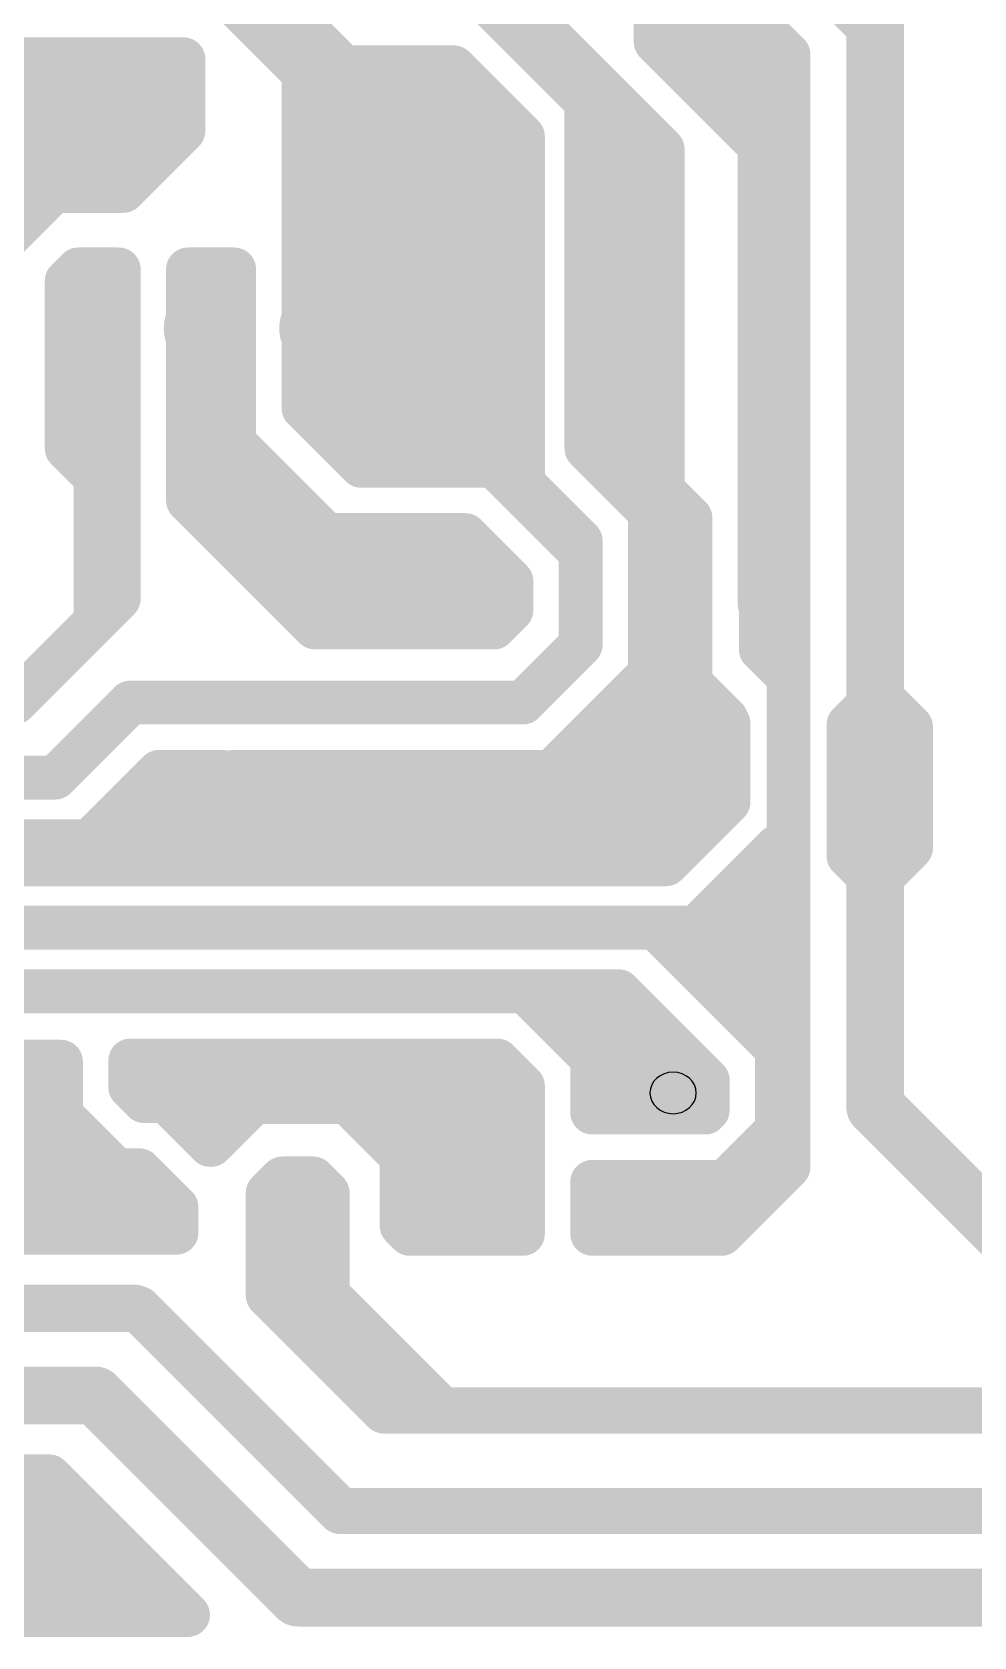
# Model space of a CAD drawing. Extents: x 13 to 23.9, y 0.2 to 11.6.
# Drawn here: x 16.795 to 17.61, y 7.566 to 8.956 of the extents above; entities that cross this region are included whole.
import ezdxf

# ---------------------------------------------------------------- set-up
doc = ezdxf.new("R2010")
doc.units = 0
doc.header["$MEASUREMENT"] = 0
doc.layers.add('BOTTOM', color=250, linetype='Continuous')
doc.layers.get('0').off()

# ---------------------------------------------------------------- blocks, each defined once
blk = doc.blocks.new('UNIT_DISC')
at = {"linetype": 'Continuous', "const_width": 0.5}
blk.add_lwpolyline([(0.25, 0, 1), (-0.25, 0, 1)], format="xyb", close=True, dxfattribs=at)
blk = doc.blocks.new('SHAPE_EL_780_780_0_0_0_0')
at = {"xscale": 0.078, "yscale": 0.078, "zscale": 0.078}
blk.add_blockref('UNIT_DISC', (0, 0), dxfattribs=at)
blk = doc.blocks.new('P_EX78Y78D16A')
at = {"layer": 'BOTTOM'}
blk.add_blockref('SHAPE_EL_780_780_0_0_0_0', (0, 0), dxfattribs=at)
blk = doc.blocks.new('D7')
for p in [(17.15, 7.937), (17.35, 7.937)]:
    blk.add_blockref('P_EX78Y78D16A', p)
blk = doc.blocks.new('Q13')
for p in [(16.95, 8.038), (16.875, 7.938), (17.025, 7.938)]:
    blk.add_blockref('P_EX78Y78D16A', p)
blk = doc.blocks.new('SHAPE_EL_800_720_0_0_0_0')
at = {"xscale": 0.08, "yscale": 0.072, "zscale": 0.072}
blk.add_blockref('UNIT_DISC', (0, 0), dxfattribs=at)
blk = doc.blocks.new('P_EX80Y72D16A')
at = {"layer": 'BOTTOM'}
blk.add_blockref('SHAPE_EL_800_720_0_0_0_0', (0, 0), dxfattribs=at)
blk = doc.blocks.new('D8')
for name, p in [('P_EX78Y78D16A', (17.15, 8.037)), ('P_EX80Y72D16A', (17.35, 8.037))]:
    blk.add_blockref(name, p)
blk = doc.blocks.new('Q14')
for p in [(16.848, 8.699), (16.948, 8.699), (17.048, 8.699)]:
    blk.add_blockref('P_EX78Y78D16A', p)
blk = doc.blocks.new('JP5')
for p in [(17.312, 8.825), (18.012, 8.825)]:
    blk.add_blockref('P_EX78Y78D16A', p)
blk = doc.blocks.new('SHAPE_OV_800_900_0_0_0_0')
at = {"linetype": 'Continuous', "const_width": 0.08}
blk.add_lwpolyline([(0, -0.005), (0, 0.005)], dxfattribs=at)
at = {"xscale": 0.08, "yscale": 0.08, "zscale": 0.08}
for p in [(0, 0.005), (0, -0.005)]:
    blk.add_blockref('UNIT_DISC', p, dxfattribs=at)
blk = doc.blocks.new('P_OX80Y90D16A')
at = {"layer": 'BOTTOM'}
blk.add_blockref('SHAPE_OV_800_900_0_0_0_0', (0, 0), dxfattribs=at)
blk = doc.blocks.new('C20')
for p in [(17.375, 8.312), (17.525, 8.312)]:
    blk.add_blockref('P_OX80Y90D16A', p)
blk = doc.blocks.new('R28')
for p in [(16.5, 8.9), (16.9, 8.9)]:
    blk.add_blockref('P_EX78Y78D16A', p)
blk = doc.blocks.new('R35')
for p in [(17.13, 8.465), (16.73, 8.464)]:
    blk.add_blockref('P_EX78Y78D16A', p)
blk = doc.blocks.new('R38')
for p in [(17.189, 8.865), (17.19, 8.465)]:
    blk.add_blockref('P_EX78Y78D16A', p)
blk = doc.blocks.new('JP6')
for p in [(17.375, 9.15), (17.375, 8.95)]:
    blk.add_blockref('P_EX78Y78D16A', p)
blk = doc.blocks.new('POLY_S10_L2_26389')
at = {"layer": 'BOTTOM'}
for points in [[(16.818, 8.02), (16.688, 7.918), (16.818, 8.074)], [(16.818, 8.074), (16.688, 7.918), (16.698, 8.07)], [(16.698, 8.07), (16.688, 7.918), (16.676, 8.046)], [(16.676, 8.046), (16.688, 7.918), (16.676, 8.002)], [(16.854, 7.976), (16.688, 7.918), (16.818, 8.02)], [(16.882, 7.968), (16.688, 7.918), (16.854, 7.976)], [(16.906, 7.93), (16.688, 7.918), (16.882, 7.968)], [(16.826, 7.918), (16.688, 7.918), (16.906, 7.93)]]:
    blk.add_solid(points, dxfattribs=at)
blk = doc.blocks.new('POLY_S4_L2_26390')
at = {"layer": 'BOTTOM'}
blk.add_solid([(16.984, 7.93), (16.984, 7.862), (17.08, 7.852), (17.014, 7.838)], dxfattribs=at)
blk = doc.blocks.new('POLY_S4_L2_26409')
at = {"layer": 'BOTTOM'}
blk.add_solid([(16.52, 7.585), (16.935, 7.58), (16.51, 7.71), (16.815, 7.705)], dxfattribs=at)
blk = doc.blocks.new('POLY_S4_L2_26391')
at = {"layer": 'BOTTOM'}
blk.add_solid([(17.186, 7.952), (17.184, 8.034), (17.144, 7.948), (17.136, 8.04)], dxfattribs=at)
blk = doc.blocks.new('POLY_S4_L2_26392')
at = {"layer": 'BOTTOM'}
blk.add_solid([(17.296, 7.916), (17.354, 7.918), (17.29, 7.952), (17.354, 7.946)], dxfattribs=at)
blk = doc.blocks.new('POLY_S4_L2_26372')
at = {"layer": 'BOTTOM'}
blk.add_solid([(16.812, 8.912), (16.787, 8.937), (16.725, 8.812), (16.725, 8.887)], dxfattribs=at)
blk = doc.blocks.new('POLY_S6_L2_26373')
at = {"layer": 'BOTTOM'}
for points in [[(16.827, 8.932), (16.788, 8.823), (16.766, 8.921)], [(16.864, 8.918), (16.788, 8.823), (16.827, 8.932)], [(16.873, 8.866), (16.788, 8.823), (16.864, 8.918)], [(16.864, 8.831), (16.788, 8.823), (16.873, 8.866)]]:
    blk.add_solid(points, dxfattribs=at)
blk = doc.blocks.new('POLY_S6_L2_26344')
at = {"layer": 'BOTTOM'}
for points in [[(17.365, 8.42), (17.365, 8.275), (17.265, 8.32)], [(16.91, 8.315), (17.365, 8.275), (16.83, 8.235)], [(17.265, 8.32), (17.365, 8.275), (16.91, 8.315)], [(17.295, 8.235), (16.83, 8.235), (17.365, 8.275)]]:
    blk.add_solid(points, dxfattribs=at)
blk = doc.blocks.new('POLY_S7_L2_26345')
at = {"layer": 'BOTTOM'}
for points in [[(17.16, 8.93), (17.22, 8.565), (17.025, 8.93)], [(17.03, 8.635), (17.025, 8.93), (17.075, 8.58)], [(17.075, 8.58), (17.025, 8.93), (17.19, 8.58)], [(17.19, 8.58), (17.025, 8.93), (17.22, 8.565)], [(17.22, 8.86), (17.22, 8.565), (17.16, 8.93)]]:
    blk.add_solid(points, dxfattribs=at)

msp = doc.modelspace()

# ---------------------------------------------------------------- linework, layer by layer
at = {"layer": 'BOTTOM', "linetype": 'Continuous'}
for points, const_width in [([(17.437, 9.05), (17.525, 8.962)], 0.05), ([(16.94, 9.05), (17.07, 8.92)], 0.038), ([(16.935, 9.015), (17.03, 8.92)], 0.038), ([(17.175, 9.02), (17.341, 8.854)], 0.038), ([(17.175, 8.995), (17.28, 8.89)], 0.038), ([(17.2, 8.985), (17.275, 8.91)], 0.038), ([(17.335, 8.947), (17.335, 8.988)], 0.038), ([(17.399, 8.987), (17.45, 8.936)], 0.038), ([(17.215, 8.98), (17.31, 8.885)], 0.038), ([(17.389, 8.976), (17.435, 8.93)], 0.038), ([(17.525, 8.025), (17.525, 8.962)], 0.05), ([(17.335, 8.947), (17.425, 8.857)], 0.038), ([(17.375, 8.95), (17.425, 8.9)], 0.05), ([(17.375, 8.95), (17.437, 8.888)], 0.05), ([(16.776, 8.932), (16.926, 8.932)], 0.038), ([(16.926, 8.87), (16.926, 8.932)], 0.038), ([(17.435, 8.898), (17.435, 8.93)], 0.038), ([(17.45, 8.917), (17.45, 8.936)], 0.038), ([(17.45, 8.332), (17.45, 8.934)], 0.038), ([(17.03, 8.72), (17.03, 8.92)], 0.038), ([(17.045, 8.925), (17.16, 8.925)], 0.038), ([(17.16, 8.925), (17.22, 8.865)], 0.038), ([(16.87, 8.908), (16.91, 8.908)], 0.038), ([(17.275, 8.595), (17.275, 8.91)], 0.038), ([(16.75, 8.813), (16.837, 8.9)], 0.038), ([(16.756, 8.862), (16.784, 8.89)], 0.038), ([(16.75, 8.813), (16.837, 8.9)], 0.02), ([(16.837, 8.9), (16.862, 8.9)], 0.038), ([(17.28, 8.835), (17.28, 8.89)], 0.038), ([(17.437, 8.425), (17.437, 8.888)], 0.05), ([(16.816, 8.878), (16.888, 8.878)], 0.038), ([(16.858, 8.838), (16.896, 8.876)], 0.038), ([(16.888, 8.878), (16.896, 8.886)], 0.038), ([(16.896, 8.876), (16.896, 8.886)], 0.038), ([(17.31, 8.59), (17.31, 8.885)], 0.038), ([(16.874, 8.818), (16.926, 8.87)], 0.038), ([(16.874, 8.818), (16.926, 8.87)], 0.038), ([(17.22, 8.565), (17.22, 8.865)], 0.038), ([(16.756, 8.788), (16.824, 8.856)], 0.038), ([(17.03, 8.675), (17.03, 8.855)], 0.038), ([(17.16, 8.8), (17.21, 8.85)], 0.038), ([(17.341, 8.541), (17.341, 8.854)], 0.038), ([(17.425, 8.535), (17.425, 8.857)], 0.038), ([(17.03, 8.72), (17.03, 8.831)], 0.038), ([(17.16, 8.625), (17.16, 8.825)], 0.038), ([(16.756, 8.76), (16.814, 8.818)], 0.038), ([(16.814, 8.818), (16.874, 8.818)], 0.038), ([(16.828, 8.818), (16.874, 8.818)], 0.038), ([(17.026, 8.764), (17.061, 8.799)], 0.03), ([(17.068, 8.787), (17.082, 8.801)], 0.038), ([(17.16, 8.67), (17.16, 8.8)], 0.038), ([(17.053, 8.779), (17.055, 8.779)], 0.038), ([(17.055, 8.658), (17.055, 8.779)], 0.038), ([(17.068, 8.72), (17.068, 8.787)], 0.038), ([(17.22, 8.565), (17.22, 8.765)], 0.038), ([(16.825, 8.74), (16.835, 8.75)], 0.038), ([(16.835, 8.75), (16.87, 8.75)], 0.038), ([(16.87, 8.465), (16.87, 8.75)], 0.038), ([(16.93, 8.75), (16.97, 8.75)], 0.038), ([(16.93, 8.68), (16.93, 8.75)], 0.038), ([(16.97, 8.68), (16.97, 8.75)], 0.038), ([(16.825, 8.595), (16.825, 8.74)], 0.038), ([(16.845, 8.6), (16.845, 8.74)], 0.038), ([(16.95, 8.625), (16.95, 8.73)], 0.038), ([(16.97, 8.545), (16.97, 8.715)], 0.038), ([(17.03, 8.63), (17.03, 8.72)], 0.038), ([(16.85, 8.445), (16.85, 8.7)], 0.038), ([(16.93, 8.625), (16.93, 8.705)], 0.038), ([(16.945, 8.55), (16.945, 8.7)], 0.038), ([(16.93, 8.55), (16.93, 8.685)], 0.038), ([(17.03, 8.675), (17.105, 8.6)], 0.038), ([(17.03, 8.655), (17.13, 8.655)], 0.038), ([(17.13, 8.655), (17.27, 8.515)], 0.038), ([(16.93, 8.625), (16.945, 8.61)], 0.038), ([(16.945, 8.61), (16.965, 8.63)], 0.038), ([(17.03, 8.63), (17.08, 8.58)], 0.038), ([(17.16, 8.625), (17.27, 8.515)], 0.038), ([(16.965, 8.605), (17.045, 8.525)], 0.038), ([(17.105, 8.6), (17.185, 8.6)], 0.038), ([(17.185, 8.6), (17.27, 8.515)], 0.038), ([(16.825, 8.595), (16.85, 8.57)], 0.038), ([(17.275, 8.595), (17.33, 8.54)], 0.038), ([(17.31, 8.59), (17.365, 8.535)], 0.038), ([(16.85, 8.54), (16.85, 8.57)], 0.038), ([(17.08, 8.58), (17.195, 8.58)], 0.038), ([(17.195, 8.58), (17.27, 8.505)], 0.038), ([(16.975, 8.56), (17.045, 8.49)], 0.038), ([(17.425, 8.46), (17.425, 8.56)], 0.038), ([(16.93, 8.55), (17.04, 8.44)], 0.038), ([(16.945, 8.55), (17.03, 8.465)], 0.038), ([(16.945, 8.55), (16.995, 8.5)], 0.038), ([(16.945, 8.55), (17.055, 8.44)], 0.038), ([(16.97, 8.545), (17.03, 8.485)], 0.038), ([(17.33, 8.38), (17.33, 8.54)], 0.038), ([(17.365, 8.39), (17.365, 8.535)], 0.038), ([(17.426, 8.421), (17.426, 8.534)], 0.038), ([(17.445, 8.48), (17.445, 8.535)], 0.038), ([(17.045, 8.52), (17.045, 8.525)], 0.038), ([(17.045, 8.52), (17.17, 8.52)], 0.038), ([(17.17, 8.52), (17.205, 8.485)], 0.038), ([(17.27, 8.425), (17.27, 8.515)], 0.038), ([(16.995, 8.5), (17.19, 8.5)], 0.038), ([(17.03, 8.5), (17.03, 8.505)], 0.038), ([(17.03, 8.5), (17.095, 8.5)], 0.038), ([(17.19, 8.5), (17.21, 8.48)], 0.038), ([(17.045, 8.49), (17.09, 8.49)], 0.038), ([(17.205, 8.475), (17.205, 8.485)], 0.038), ([(17.055, 8.475), (17.19, 8.475)], 0.038), ([(17.21, 8.455), (17.21, 8.48)], 0.038), ([(16.78, 8.375), (16.87, 8.465)], 0.038), ([(17.03, 8.465), (17.19, 8.465)], 0.038), ([(17.34, 8.41), (17.34, 8.465)], 0.038), ([(16.78, 8.375), (16.85, 8.445)], 0.038), ([(17.195, 8.44), (17.21, 8.455)], 0.038), ([(17.525, 8.025), (17.525, 8.45)], 0.04), ([(17.525, 8.25), (17.525, 8.45)], 0.04), ([(17.04, 8.44), (17.15, 8.44)], 0.038), ([(17.055, 8.44), (17.165, 8.44)], 0.038), ([(17.12, 8.44), (17.195, 8.44)], 0.038), ([(17.22, 8.375), (17.27, 8.425)], 0.038), ([(17.426, 8.421), (17.446, 8.401)], 0.038), ([(17.215, 8.285), (17.34, 8.41)], 0.038), ([(17.365, 8.28), (17.365, 8.415)], 0.038), ([(17.361, 8.396), (17.396, 8.361)], 0.038), ([(16.62, 8.375), (16.78, 8.375)], 0.038), ([(16.665, 8.375), (16.78, 8.375)], 0.038), ([(16.815, 8.31), (16.88, 8.375)], 0.038), ([(16.88, 8.375), (17.22, 8.375)], 0.038), ([(17.265, 8.315), (17.33, 8.38)], 0.038), ([(17.502, 8.356), (17.528, 8.382)], 0.038), ([(17.527, 8.383), (17.556, 8.354)], 0.038), ([(17.396, 8.317), (17.396, 8.361)], 0.038), ([(17.398, 8.289), (17.398, 8.357)], 0.038), ([(17.502, 8.274), (17.502, 8.356)], 0.038), ([(17.556, 8.319), (17.556, 8.354)], 0.038), ([(17.556, 8.249), (17.556, 8.353)], 0.038), ([(17.45, 7.973), (17.45, 8.337)], 0.038), ([(17.45, 8.25), (17.45, 8.319)], 0.038), ([(16.59, 8.31), (16.815, 8.31)], 0.038), ([(16.845, 8.255), (16.905, 8.315)], 0.038), ([(16.905, 8.315), (16.96, 8.315)], 0.038), ([(16.97, 8.315), (17.265, 8.315)], 0.038), ([(17.502, 8.242), (17.502, 8.315)], 0.038), ([(17.32, 8.235), (17.365, 8.28)], 0.038), ([(17.344, 8.235), (17.398, 8.289)], 0.038), ([(17.525, 8.024), (17.525, 8.287)], 0.04), ([(16.615, 8.255), (16.845, 8.255)], 0.038), ([(17.37, 8.18), (17.44, 8.25)], 0.038), ([(17.38, 8.18), (17.45, 8.25)], 0.038), ([(17.526, 8.219), (17.556, 8.249)], 0.038), ([(16.705, 8.235), (17.32, 8.235)], 0.038), ([(17.28, 8.235), (17.344, 8.235)], 0.038), ([(17.502, 8.242), (17.528, 8.216)], 0.038), ([(17.405, 8.19), (17.42, 8.205)], 0.038), ([(17.42, 8.16), (17.42, 8.205)], 0.038), ([(16.58, 8.18), (17.075, 8.18)], 0.038), ([(17.075, 8.18), (17.365, 8.18)], 0.038), ([(17.312, 8.18), (17.38, 8.18)], 0.038), ([(17.33, 8.18), (17.37, 8.18)], 0.038), ([(17.335, 8.18), (17.44, 8.075)], 0.038), ([(17.335, 8.18), (17.365, 8.18)], 0.038), ([(17.365, 8.18), (17.435, 8.11)], 0.038), ([(17.405, 8.16), (17.405, 8.19)], 0.038), ([(17.405, 8.16), (17.435, 8.13)], 0.038), ([(16.682, 8.125), (17.303, 8.125)], 0.038), ([(17.112, 8.125), (17.262, 8.125)], 0.038), ([(17.262, 8.125), (17.35, 8.037)], 0.038), ([(17.303, 8.125), (17.38, 8.048)], 0.038), ([(17.435, 8.11), (17.435, 8.13)], 0.038), ([(17.224, 8.123), (17.28, 8.067)], 0.038), ([(17.44, 8.005), (17.44, 8.075)], 0.038), ([(16.702, 8.064), (16.82, 8.064)], 0.038), ([(16.82, 8.018), (16.82, 8.064)], 0.038), ([(16.88, 8.042), (16.88, 8.065)], 0.038), ([(16.88, 8.065), (17.18, 8.065)], 0.038), ([(17.149, 8.065), (17.198, 8.065)], 0.038), ([(17.198, 8.065), (17.22, 8.043)], 0.038), ([(17.28, 8.02), (17.28, 8.067)], 0.038), ([(17.295, 8.057), (17.311, 8.041)], 0.038), ([(16.88, 8.042), (16.892, 8.03)], 0.038), ([(16.9, 8.05), (16.925, 8.05)], 0.038), ([(16.925, 8.05), (16.95, 8.025)], 0.038), ([(17.22, 7.915), (17.22, 8.043)], 0.038), ([(17.311, 8.041), (17.318, 8.041)], 0.038), ([(17.38, 8.022), (17.38, 8.048)], 0.038), ([(16.892, 8.03), (16.911, 8.03)], 0.038), ([(16.911, 8.03), (16.949, 7.992)], 0.038), ([(16.95, 8.037), (17.15, 8.037)], 0.038), ([(16.95, 7.992), (16.987, 8.029)], 0.038), ([(16.987, 8.029), (17.068, 8.029)], 0.038), ([(17.068, 8.029), (17.115, 7.982)], 0.038), ([(17.15, 7.937), (17.15, 8.037)], 0.038), ([(17.183, 8.038), (17.183, 8.039)], 0.038), ([(17.183, 8.038), (17.188, 8.033)], 0.038), ([(17.188, 7.934), (17.188, 8.033)], 0.038), ([(17.525, 8.025), (17.7, 7.85)], 0.05), ([(16.82, 8.018), (16.868, 7.97)], 0.038), ([(17.106, 8.026), (17.137, 7.995)], 0.038), ([(17.106, 8.016), (17.106, 8.026)], 0.038), ([(17.106, 8.016), (17.188, 7.934)], 0.038), ([(17.28, 8.02), (17.378, 8.02)], 0.038), ([(17.378, 8.02), (17.38, 8.022)], 0.038), ([(17.525, 8.025), (17.7, 7.85)], 0.04), ([(17.39, 7.955), (17.44, 8.005)], 0.038), ([(17.45, 7.973), (17.45, 8.003)], 0.038), ([(16.949, 7.992), (16.95, 7.992)], 0.038), ([(17.137, 7.984), (17.137, 7.995)], 0.038), ([(17.115, 7.922), (17.115, 7.982)], 0.038), ([(17.392, 7.915), (17.45, 7.973)], 0.038), ([(16.868, 7.97), (16.888, 7.97)], 0.038), ([(16.888, 7.97), (16.92, 7.938)], 0.038), ([(17, 7.95), (17.012, 7.962)], 0.04), ([(17.012, 7.962), (17.037, 7.962)], 0.04), ([(17.037, 7.962), (17.038, 7.962)], 0.04), ([(17.038, 7.962), (17.05, 7.95)], 0.04), ([(17.28, 7.96), (17.4, 7.96)], 0.038), ([(17.28, 7.96), (17.296, 7.96)], 0.038), ([(17.28, 7.916), (17.28, 7.96)], 0.038), ([(17.28, 7.915), (17.28, 7.96)], 0.038), ([(17.28, 7.96), (17.405, 7.96)], 0.038), ([(17.315, 7.96), (17.425, 7.96)], 0.038), ([(17.385, 7.915), (17.44, 7.97)], 0.038), ([(17, 7.862), (17, 7.95)], 0.04), ([(17.05, 7.862), (17.05, 7.95)], 0.04), ([(17.34, 7.955), (17.39, 7.955)], 0.038), ([(16.92, 7.916), (16.92, 7.938)], 0.038), ([(17.025, 7.9), (17.025, 7.937)], 0.038), ([(17.35, 7.937), (17.4, 7.937)], 0.038), ([(17.362, 7.937), (17.4, 7.937)], 0.038), ([(16.68, 7.916), (16.92, 7.916)], 0.038), ([(16.75, 7.937), (16.875, 7.937)], 0.02), ([(17.025, 7.862), (17.025, 7.925)], 0.04), ([(17.115, 7.922), (17.122, 7.915)], 0.038), ([(17.122, 7.915), (17.22, 7.915)], 0.038), ([(17.28, 7.915), (17.385, 7.915)], 0.038), ([(17.335, 7.915), (17.39, 7.915)], 0.038), ([(17.369, 7.915), (17.392, 7.915)], 0.038), ([(17, 7.862), (17.1, 7.762)], 0.04), ([(17.025, 7.862), (17.05, 7.837)], 0.04), ([(17.05, 7.862), (17.15, 7.762)], 0.04), ([(15.771, 7.851), (16.884, 7.851)], 0.04), ([(16.512, 7.85), (16.887, 7.85)], 0.04), ([(16.887, 7.85), (16.9, 7.837)], 0.04), ([(16.9, 7.837), (17.062, 7.675)], 0.04), ([(17.05, 7.837), (17.125, 7.762)], 0.04), ([(16.2, 7.775), (16.85, 7.775)], 0.05), ([(16.85, 7.775), (16.875, 7.75)], 0.05), ([(16.85, 7.775), (17.025, 7.6)], 0.05), ([(16.862, 7.762), (17.024, 7.6)], 0.04), ([(17.1, 7.762), (17.187, 7.762)], 0.04), ([(17.125, 7.762), (17.15, 7.762)], 0.04), ([(17.175, 7.762), (17.925, 7.762)], 0.04), ([(16.515, 7.705), (16.81, 7.705)], 0.038), ([(16.81, 7.705), (16.93, 7.585)], 0.038), ([(17.062, 7.675), (17.137, 7.675)], 0.04), ([(17.125, 7.675), (17.862, 7.675)], 0.04), ([(17.025, 7.6), (17.212, 7.6)], 0.05), ([(17.024, 7.6), (17.062, 7.6)], 0.04), ([(17.025, 7.6), (17.075, 7.6)], 0.04), ([(17.062, 7.6), (17.775, 7.6)], 0.04), ([(17.162, 7.6), (17.999, 7.6)], 0.05), ([(14.155, 7.585), (16.93, 7.585)], 0.038)]:
    msp.add_lwpolyline(points, dxfattribs=dict(at, const_width=const_width))

# ---------------------------------------------------------------- block references
for name in ['JP6', 'R28', 'POLY_S4_L2_26372', 'POLY_S6_L2_26373', 'POLY_S7_L2_26345', 'R38', 'JP5', 'Q14', 'R35', 'POLY_S6_L2_26344', 'C20', 'POLY_S10_L2_26389', 'Q13', 'D8', 'POLY_S4_L2_26391', 'D7', 'POLY_S4_L2_26392', 'POLY_S4_L2_26390', 'POLY_S4_L2_26409']:
    msp.add_blockref(name, (0, 0))
at = {"layer": 'BOTTOM'}
for p, xscale, yscale, zscale in [((17.525, 8.962), 0.05, 0.05, 0.05), ((17.525, 8.962), 0.05, 0.05, 0.05), ((17.335, 8.947), 0.038, 0.038, 0.038), ((17.335, 8.947), 0.038, 0.038, 0.038), ((17.375, 8.95), 0.05, 0.05, 0.05), ((17.375, 8.95), 0.05, 0.05, 0.05), ((16.926, 8.932), 0.038, 0.038, 0.038), ((16.926, 8.932), 0.038, 0.038, 0.038), ((17.435, 8.93), 0.038, 0.038, 0.038), ((17.435, 8.93), 0.038, 0.038, 0.038), ((17.45, 8.936), 0.038, 0.038, 0.038), ((17.45, 8.936), 0.038, 0.038, 0.038), ((17.45, 8.934), 0.038, 0.038, 0.038), ((17.03, 8.92), 0.038, 0.038, 0.038), ((17.03, 8.92), 0.038, 0.038, 0.038), ((17.045, 8.925), 0.038, 0.038, 0.038), ((17.07, 8.92), 0.038, 0.038, 0.038), ((17.16, 8.925), 0.038, 0.038, 0.038), ((17.16, 8.925), 0.038, 0.038, 0.038), ((17.45, 8.917), 0.038, 0.038, 0.038), ((16.87, 8.908), 0.038, 0.038, 0.038), ((16.91, 8.908), 0.038, 0.038, 0.038), ((17.275, 8.91), 0.038, 0.038, 0.038), ((17.275, 8.91), 0.038, 0.038, 0.038), ((17.425, 8.9), 0.05, 0.05, 0.05), ((16.784, 8.89), 0.038, 0.038, 0.038), ((16.837, 8.9), 0.038, 0.038, 0.038), ((16.837, 8.9), 0.038, 0.038, 0.038), ((16.837, 8.9), 0.02, 0.02, 0.02), ((16.862, 8.9), 0.038, 0.038, 0.038), ((17.28, 8.89), 0.038, 0.038, 0.038), ((17.28, 8.89), 0.038, 0.038, 0.038), ((17.437, 8.888), 0.05, 0.05, 0.05), ((17.437, 8.888), 0.05, 0.05, 0.05), ((17.435, 8.898), 0.038, 0.038, 0.038), ((16.816, 8.878), 0.038, 0.038, 0.038), ((16.888, 8.878), 0.038, 0.038, 0.038), ((16.888, 8.878), 0.038, 0.038, 0.038), ((16.896, 8.886), 0.038, 0.038, 0.038), ((16.896, 8.886), 0.038, 0.038, 0.038), ((16.896, 8.876), 0.038, 0.038, 0.038), ((16.896, 8.876), 0.038, 0.038, 0.038), ((17.31, 8.885), 0.038, 0.038, 0.038), ((17.31, 8.885), 0.038, 0.038, 0.038), ((16.926, 8.87), 0.038, 0.038, 0.038), ((16.926, 8.87), 0.038, 0.038, 0.038), ((16.926, 8.87), 0.038, 0.038, 0.038), ((17.22, 8.865), 0.038, 0.038, 0.038), ((17.22, 8.865), 0.038, 0.038, 0.038), ((16.824, 8.856), 0.038, 0.038, 0.038), ((17.03, 8.855), 0.038, 0.038, 0.038), ((17.21, 8.85), 0.038, 0.038, 0.038), ((17.341, 8.854), 0.038, 0.038, 0.038), ((17.341, 8.854), 0.038, 0.038, 0.038), ((17.425, 8.857), 0.038, 0.038, 0.038), ((17.425, 8.857), 0.038, 0.038, 0.038), ((16.858, 8.838), 0.038, 0.038, 0.038), ((17.28, 8.835), 0.038, 0.038, 0.038), ((17.03, 8.831), 0.038, 0.038, 0.038), ((17.16, 8.825), 0.038, 0.038, 0.038), ((16.814, 8.818), 0.038, 0.038, 0.038), ((16.814, 8.818), 0.038, 0.038, 0.038), ((16.828, 8.818), 0.038, 0.038, 0.038), ((16.874, 8.818), 0.038, 0.038, 0.038), ((16.874, 8.818), 0.038, 0.038, 0.038), ((16.874, 8.818), 0.038, 0.038, 0.038), ((16.874, 8.818), 0.038, 0.038, 0.038), ((17.061, 8.799), 0.03, 0.03, 0.03), ((17.082, 8.801), 0.038, 0.038, 0.038), ((17.16, 8.8), 0.038, 0.038, 0.038), ((17.16, 8.8), 0.038, 0.038, 0.038), ((17.053, 8.779), 0.038, 0.038, 0.038), ((17.055, 8.779), 0.038, 0.038, 0.038), ((17.055, 8.779), 0.038, 0.038, 0.038), ((17.068, 8.787), 0.038, 0.038, 0.038), ((17.068, 8.787), 0.038, 0.038, 0.038), ((17.22, 8.765), 0.038, 0.038, 0.038), ((16.835, 8.75), 0.038, 0.038, 0.038), ((16.835, 8.75), 0.038, 0.038, 0.038), ((16.87, 8.75), 0.038, 0.038, 0.038), ((16.87, 8.75), 0.038, 0.038, 0.038), ((16.93, 8.75), 0.038, 0.038, 0.038), ((16.93, 8.75), 0.038, 0.038, 0.038), ((16.97, 8.75), 0.038, 0.038, 0.038), ((16.97, 8.75), 0.038, 0.038, 0.038), ((17.026, 8.764), 0.03, 0.03, 0.03), ((16.825, 8.74), 0.038, 0.038, 0.038), ((16.825, 8.74), 0.038, 0.038, 0.038), ((16.845, 8.74), 0.038, 0.038, 0.038), ((16.95, 8.73), 0.038, 0.038, 0.038), ((16.97, 8.715), 0.038, 0.038, 0.038), ((17.03, 8.72), 0.038, 0.038, 0.038), ((17.03, 8.72), 0.038, 0.038, 0.038), ((17.03, 8.72), 0.038, 0.038, 0.038), ((17.068, 8.72), 0.038, 0.038, 0.038), ((16.85, 8.7), 0.038, 0.038, 0.038), ((16.93, 8.705), 0.038, 0.038, 0.038), ((16.945, 8.7), 0.038, 0.038, 0.038), ((16.93, 8.685), 0.038, 0.038, 0.038), ((16.93, 8.68), 0.038, 0.038, 0.038), ((16.97, 8.68), 0.038, 0.038, 0.038), ((17.03, 8.675), 0.038, 0.038, 0.038), ((17.03, 8.675), 0.038, 0.038, 0.038), ((17.16, 8.67), 0.038, 0.038, 0.038), ((17.03, 8.655), 0.038, 0.038, 0.038), ((17.055, 8.658), 0.038, 0.038, 0.038), ((17.13, 8.655), 0.038, 0.038, 0.038), ((17.13, 8.655), 0.038, 0.038, 0.038), ((16.93, 8.625), 0.038, 0.038, 0.038), ((16.93, 8.625), 0.038, 0.038, 0.038), ((16.95, 8.625), 0.038, 0.038, 0.038), ((16.965, 8.63), 0.038, 0.038, 0.038), ((17.03, 8.63), 0.038, 0.038, 0.038), ((17.03, 8.63), 0.038, 0.038, 0.038), ((17.16, 8.625), 0.038, 0.038, 0.038), ((17.16, 8.625), 0.038, 0.038, 0.038), ((16.945, 8.61), 0.038, 0.038, 0.038), ((16.945, 8.61), 0.038, 0.038, 0.038), ((16.845, 8.6), 0.038, 0.038, 0.038), ((16.965, 8.605), 0.038, 0.038, 0.038), ((17.105, 8.6), 0.038, 0.038, 0.038), ((17.105, 8.6), 0.038, 0.038, 0.038), ((17.185, 8.6), 0.038, 0.038, 0.038), ((17.185, 8.6), 0.038, 0.038, 0.038), ((16.825, 8.595), 0.038, 0.038, 0.038), ((16.825, 8.595), 0.038, 0.038, 0.038), ((17.275, 8.595), 0.038, 0.038, 0.038), ((17.275, 8.595), 0.038, 0.038, 0.038), ((17.31, 8.59), 0.038, 0.038, 0.038), ((17.31, 8.59), 0.038, 0.038, 0.038), ((16.85, 8.57), 0.038, 0.038, 0.038), ((16.85, 8.57), 0.038, 0.038, 0.038), ((17.08, 8.58), 0.038, 0.038, 0.038), ((17.08, 8.58), 0.038, 0.038, 0.038), ((17.195, 8.58), 0.038, 0.038, 0.038), ((17.195, 8.58), 0.038, 0.038, 0.038), ((16.975, 8.56), 0.038, 0.038, 0.038), ((17.22, 8.565), 0.038, 0.038, 0.038), ((17.22, 8.565), 0.038, 0.038, 0.038), ((17.425, 8.56), 0.038, 0.038, 0.038), ((16.93, 8.55), 0.038, 0.038, 0.038), ((16.93, 8.55), 0.038, 0.038, 0.038), ((16.945, 8.55), 0.038, 0.038, 0.038), ((16.945, 8.55), 0.038, 0.038, 0.038), ((16.945, 8.55), 0.038, 0.038, 0.038), ((16.945, 8.55), 0.038, 0.038, 0.038), ((16.97, 8.545), 0.038, 0.038, 0.038), ((16.97, 8.545), 0.038, 0.038, 0.038), ((17.341, 8.541), 0.038, 0.038, 0.038), ((16.85, 8.54), 0.038, 0.038, 0.038), ((17.33, 8.54), 0.038, 0.038, 0.038), ((17.33, 8.54), 0.038, 0.038, 0.038), ((17.365, 8.535), 0.038, 0.038, 0.038), ((17.365, 8.535), 0.038, 0.038, 0.038), ((17.425, 8.535), 0.038, 0.038, 0.038), ((17.426, 8.534), 0.038, 0.038, 0.038), ((17.445, 8.535), 0.038, 0.038, 0.038), ((17.045, 8.525), 0.038, 0.038, 0.038), ((17.045, 8.525), 0.038, 0.038, 0.038), ((17.045, 8.52), 0.038, 0.038, 0.038), ((17.045, 8.52), 0.038, 0.038, 0.038), ((17.17, 8.52), 0.038, 0.038, 0.038), ((17.17, 8.52), 0.038, 0.038, 0.038), ((17.27, 8.515), 0.038, 0.038, 0.038), ((17.27, 8.515), 0.038, 0.038, 0.038), ((17.27, 8.515), 0.038, 0.038, 0.038), ((17.27, 8.515), 0.038, 0.038, 0.038), ((16.995, 8.5), 0.038, 0.038, 0.038), ((16.995, 8.5), 0.038, 0.038, 0.038), ((17.03, 8.505), 0.038, 0.038, 0.038), ((17.03, 8.5), 0.038, 0.038, 0.038), ((17.03, 8.5), 0.038, 0.038, 0.038), ((17.095, 8.5), 0.038, 0.038, 0.038), ((17.19, 8.5), 0.038, 0.038, 0.038), ((17.19, 8.5), 0.038, 0.038, 0.038), ((17.27, 8.505), 0.038, 0.038, 0.038), ((17.03, 8.485), 0.038, 0.038, 0.038), ((17.045, 8.49), 0.038, 0.038, 0.038), ((17.045, 8.49), 0.038, 0.038, 0.038), ((17.09, 8.49), 0.038, 0.038, 0.038), ((17.205, 8.485), 0.038, 0.038, 0.038), ((17.205, 8.485), 0.038, 0.038, 0.038), ((17.055, 8.475), 0.038, 0.038, 0.038), ((17.19, 8.475), 0.038, 0.038, 0.038), ((17.205, 8.475), 0.038, 0.038, 0.038), ((17.21, 8.48), 0.038, 0.038, 0.038), ((17.21, 8.48), 0.038, 0.038, 0.038), ((17.445, 8.48), 0.038, 0.038, 0.038), ((16.87, 8.465), 0.038, 0.038, 0.038), ((16.87, 8.465), 0.038, 0.038, 0.038), ((17.03, 8.465), 0.038, 0.038, 0.038), ((17.03, 8.465), 0.038, 0.038, 0.038), ((17.19, 8.465), 0.038, 0.038, 0.038), ((17.34, 8.465), 0.038, 0.038, 0.038), ((17.425, 8.46), 0.038, 0.038, 0.038), ((16.85, 8.445), 0.038, 0.038, 0.038), ((16.85, 8.445), 0.038, 0.038, 0.038), ((17.21, 8.455), 0.038, 0.038, 0.038), ((17.21, 8.455), 0.038, 0.038, 0.038), ((17.525, 8.45), 0.04, 0.04, 0.04), ((17.525, 8.45), 0.04, 0.04, 0.04), ((17.04, 8.44), 0.038, 0.038, 0.038), ((17.04, 8.44), 0.038, 0.038, 0.038), ((17.055, 8.44), 0.038, 0.038, 0.038), ((17.055, 8.44), 0.038, 0.038, 0.038), ((17.12, 8.44), 0.038, 0.038, 0.038), ((17.15, 8.44), 0.038, 0.038, 0.038), ((17.165, 8.44), 0.038, 0.038, 0.038), ((17.195, 8.44), 0.038, 0.038, 0.038), ((17.195, 8.44), 0.038, 0.038, 0.038), ((17.437, 8.425), 0.05, 0.05, 0.05), ((17.27, 8.425), 0.038, 0.038, 0.038), ((17.27, 8.425), 0.038, 0.038, 0.038), ((17.426, 8.421), 0.038, 0.038, 0.038), ((17.426, 8.421), 0.038, 0.038, 0.038), ((17.34, 8.41), 0.038, 0.038, 0.038), ((17.34, 8.41), 0.038, 0.038, 0.038), ((17.365, 8.415), 0.038, 0.038, 0.038), ((17.361, 8.396), 0.038, 0.038, 0.038), ((17.365, 8.39), 0.038, 0.038, 0.038), ((17.446, 8.401), 0.038, 0.038, 0.038), ((16.78, 8.375), 0.038, 0.038, 0.038), ((16.78, 8.375), 0.038, 0.038, 0.038), ((16.78, 8.375), 0.038, 0.038, 0.038), ((16.78, 8.375), 0.038, 0.038, 0.038), ((16.88, 8.375), 0.038, 0.038, 0.038), ((16.88, 8.375), 0.038, 0.038, 0.038), ((17.22, 8.375), 0.038, 0.038, 0.038), ((17.22, 8.375), 0.038, 0.038, 0.038), ((17.33, 8.38), 0.038, 0.038, 0.038), ((17.33, 8.38), 0.038, 0.038, 0.038), ((17.527, 8.383), 0.038, 0.038, 0.038), ((17.528, 8.382), 0.038, 0.038, 0.038), ((17.396, 8.361), 0.038, 0.038, 0.038), ((17.396, 8.361), 0.038, 0.038, 0.038), ((17.398, 8.357), 0.038, 0.038, 0.038), ((17.502, 8.356), 0.038, 0.038, 0.038), ((17.502, 8.356), 0.038, 0.038, 0.038), ((17.556, 8.354), 0.038, 0.038, 0.038), ((17.556, 8.354), 0.038, 0.038, 0.038), ((17.556, 8.353), 0.038, 0.038, 0.038), ((17.45, 8.337), 0.038, 0.038, 0.038), ((17.45, 8.332), 0.038, 0.038, 0.038), ((17.45, 8.319), 0.038, 0.038, 0.038), ((17.556, 8.319), 0.038, 0.038, 0.038), ((16.815, 8.31), 0.038, 0.038, 0.038), ((16.815, 8.31), 0.038, 0.038, 0.038), ((16.905, 8.315), 0.038, 0.038, 0.038), ((16.905, 8.315), 0.038, 0.038, 0.038), ((16.96, 8.315), 0.038, 0.038, 0.038), ((16.97, 8.315), 0.038, 0.038, 0.038), ((17.265, 8.315), 0.038, 0.038, 0.038), ((17.265, 8.315), 0.038, 0.038, 0.038), ((17.396, 8.317), 0.038, 0.038, 0.038), ((17.502, 8.315), 0.038, 0.038, 0.038), ((17.215, 8.285), 0.038, 0.038, 0.038), ((17.365, 8.28), 0.038, 0.038, 0.038), ((17.365, 8.28), 0.038, 0.038, 0.038), ((17.398, 8.289), 0.038, 0.038, 0.038), ((17.398, 8.289), 0.038, 0.038, 0.038), ((17.525, 8.287), 0.04, 0.04, 0.04), ((17.502, 8.274), 0.038, 0.038, 0.038), ((16.845, 8.255), 0.038, 0.038, 0.038), ((16.845, 8.255), 0.038, 0.038, 0.038), ((17.44, 8.25), 0.038, 0.038, 0.038), ((17.45, 8.25), 0.038, 0.038, 0.038), ((17.45, 8.25), 0.038, 0.038, 0.038), ((17.525, 8.25), 0.04, 0.04, 0.04), ((17.556, 8.249), 0.038, 0.038, 0.038), ((17.556, 8.249), 0.038, 0.038, 0.038), ((17.28, 8.235), 0.038, 0.038, 0.038), ((17.32, 8.235), 0.038, 0.038, 0.038), ((17.32, 8.235), 0.038, 0.038, 0.038), ((17.344, 8.235), 0.038, 0.038, 0.038), ((17.344, 8.235), 0.038, 0.038, 0.038), ((17.502, 8.242), 0.038, 0.038, 0.038), ((17.502, 8.242), 0.038, 0.038, 0.038), ((17.526, 8.219), 0.038, 0.038, 0.038), ((17.528, 8.216), 0.038, 0.038, 0.038), ((17.42, 8.205), 0.038, 0.038, 0.038), ((17.42, 8.205), 0.038, 0.038, 0.038), ((17.075, 8.18), 0.038, 0.038, 0.038), ((17.075, 8.18), 0.038, 0.038, 0.038), ((17.312, 8.18), 0.038, 0.038, 0.038), ((17.33, 8.18), 0.038, 0.038, 0.038), ((17.335, 8.18), 0.038, 0.038, 0.038), ((17.335, 8.18), 0.038, 0.038, 0.038), ((17.365, 8.18), 0.038, 0.038, 0.038), ((17.365, 8.18), 0.038, 0.038, 0.038), ((17.365, 8.18), 0.038, 0.038, 0.038), ((17.37, 8.18), 0.038, 0.038, 0.038), ((17.37, 8.18), 0.038, 0.038, 0.038), ((17.38, 8.18), 0.038, 0.038, 0.038), ((17.38, 8.18), 0.038, 0.038, 0.038), ((17.405, 8.19), 0.038, 0.038, 0.038), ((17.405, 8.19), 0.038, 0.038, 0.038), ((17.405, 8.16), 0.038, 0.038, 0.038), ((17.405, 8.16), 0.038, 0.038, 0.038), ((17.42, 8.16), 0.038, 0.038, 0.038), ((17.112, 8.125), 0.038, 0.038, 0.038), ((17.262, 8.125), 0.038, 0.038, 0.038), ((17.262, 8.125), 0.038, 0.038, 0.038), ((17.303, 8.125), 0.038, 0.038, 0.038), ((17.303, 8.125), 0.038, 0.038, 0.038), ((17.435, 8.13), 0.038, 0.038, 0.038), ((17.435, 8.13), 0.038, 0.038, 0.038), ((17.224, 8.123), 0.038, 0.038, 0.038), ((17.435, 8.11), 0.038, 0.038, 0.038), ((17.435, 8.11), 0.038, 0.038, 0.038), ((17.44, 8.075), 0.038, 0.038, 0.038), ((17.44, 8.075), 0.038, 0.038, 0.038), ((16.82, 8.064), 0.038, 0.038, 0.038), ((16.82, 8.064), 0.038, 0.038, 0.038), ((16.88, 8.065), 0.038, 0.038, 0.038), ((16.88, 8.065), 0.038, 0.038, 0.038), ((17.149, 8.065), 0.038, 0.038, 0.038), ((17.18, 8.065), 0.038, 0.038, 0.038), ((17.198, 8.065), 0.038, 0.038, 0.038), ((17.198, 8.065), 0.038, 0.038, 0.038), ((17.28, 8.067), 0.038, 0.038, 0.038), ((17.28, 8.067), 0.038, 0.038, 0.038), ((17.295, 8.057), 0.038, 0.038, 0.038), ((16.88, 8.042), 0.038, 0.038, 0.038), ((16.88, 8.042), 0.038, 0.038, 0.038), ((16.9, 8.05), 0.038, 0.038, 0.038), ((16.925, 8.05), 0.038, 0.038, 0.038), ((16.925, 8.05), 0.038, 0.038, 0.038), ((17.22, 8.043), 0.038, 0.038, 0.038), ((17.22, 8.043), 0.038, 0.038, 0.038), ((17.311, 8.041), 0.038, 0.038, 0.038), ((17.311, 8.041), 0.038, 0.038, 0.038), ((17.318, 8.041), 0.038, 0.038, 0.038), ((17.38, 8.048), 0.038, 0.038, 0.038), ((17.38, 8.048), 0.038, 0.038, 0.038), ((16.892, 8.03), 0.038, 0.038, 0.038), ((16.892, 8.03), 0.038, 0.038, 0.038), ((16.911, 8.03), 0.038, 0.038, 0.038), ((16.911, 8.03), 0.038, 0.038, 0.038), ((16.95, 8.037), 0.038, 0.038, 0.038), ((16.987, 8.029), 0.038, 0.038, 0.038), ((16.987, 8.029), 0.038, 0.038, 0.038), ((17.068, 8.029), 0.038, 0.038, 0.038), ((17.068, 8.029), 0.038, 0.038, 0.038), ((17.15, 8.037), 0.038, 0.038, 0.038), ((17.15, 8.037), 0.038, 0.038, 0.038), ((17.183, 8.039), 0.038, 0.038, 0.038), ((17.183, 8.038), 0.038, 0.038, 0.038), ((17.183, 8.038), 0.038, 0.038, 0.038), ((17.188, 8.033), 0.038, 0.038, 0.038), ((17.188, 8.033), 0.038, 0.038, 0.038), ((17.35, 8.037), 0.038, 0.038, 0.038), ((17.525, 8.025), 0.05, 0.05, 0.05), ((17.525, 8.025), 0.05, 0.05, 0.05), ((16.82, 8.018), 0.038, 0.038, 0.038), ((16.82, 8.018), 0.038, 0.038, 0.038), ((16.95, 8.025), 0.038, 0.038, 0.038), ((17.106, 8.026), 0.038, 0.038, 0.038), ((17.106, 8.026), 0.038, 0.038, 0.038), ((17.106, 8.016), 0.038, 0.038, 0.038), ((17.106, 8.016), 0.038, 0.038, 0.038), ((17.28, 8.02), 0.038, 0.038, 0.038), ((17.28, 8.02), 0.038, 0.038, 0.038), ((17.378, 8.02), 0.038, 0.038, 0.038), ((17.378, 8.02), 0.038, 0.038, 0.038), ((17.38, 8.022), 0.038, 0.038, 0.038), ((17.38, 8.022), 0.038, 0.038, 0.038), ((17.525, 8.025), 0.04, 0.04, 0.04), ((17.525, 8.025), 0.04, 0.04, 0.04), ((17.525, 8.024), 0.04, 0.04, 0.04), ((17.44, 8.005), 0.038, 0.038, 0.038), ((17.44, 8.005), 0.038, 0.038, 0.038), ((17.45, 8.003), 0.038, 0.038, 0.038), ((16.949, 7.992), 0.038, 0.038, 0.038), ((16.949, 7.992), 0.038, 0.038, 0.038), ((16.95, 7.992), 0.038, 0.038, 0.038), ((16.95, 7.992), 0.038, 0.038, 0.038), ((17.137, 7.995), 0.038, 0.038, 0.038), ((17.137, 7.995), 0.038, 0.038, 0.038), ((17.115, 7.982), 0.038, 0.038, 0.038), ((17.115, 7.982), 0.038, 0.038, 0.038), ((17.137, 7.984), 0.038, 0.038, 0.038), ((17.45, 7.973), 0.038, 0.038, 0.038), ((17.45, 7.973), 0.038, 0.038, 0.038), ((17.45, 7.973), 0.038, 0.038, 0.038), ((16.868, 7.97), 0.038, 0.038, 0.038), ((16.868, 7.97), 0.038, 0.038, 0.038), ((16.888, 7.97), 0.038, 0.038, 0.038), ((16.888, 7.97), 0.038, 0.038, 0.038), ((17.012, 7.962), 0.04, 0.04, 0.04), ((17.012, 7.962), 0.04, 0.04, 0.04), ((17.037, 7.962), 0.04, 0.04, 0.04), ((17.037, 7.962), 0.04, 0.04, 0.04), ((17.038, 7.962), 0.04, 0.04, 0.04), ((17.038, 7.962), 0.04, 0.04, 0.04), ((17.28, 7.96), 0.038, 0.038, 0.038), ((17.28, 7.96), 0.038, 0.038, 0.038), ((17.28, 7.96), 0.038, 0.038, 0.038), ((17.28, 7.96), 0.038, 0.038, 0.038), ((17.28, 7.96), 0.038, 0.038, 0.038), ((17.296, 7.96), 0.038, 0.038, 0.038), ((17.315, 7.96), 0.038, 0.038, 0.038), ((17.4, 7.96), 0.038, 0.038, 0.038), ((17.405, 7.96), 0.038, 0.038, 0.038), ((17.425, 7.96), 0.038, 0.038, 0.038), ((17.44, 7.97), 0.038, 0.038, 0.038), ((17, 7.95), 0.04, 0.04, 0.04), ((17, 7.95), 0.04, 0.04, 0.04), ((17.05, 7.95), 0.04, 0.04, 0.04), ((17.05, 7.95), 0.04, 0.04, 0.04), ((17.34, 7.955), 0.038, 0.038, 0.038), ((17.39, 7.955), 0.038, 0.038, 0.038), ((17.39, 7.955), 0.038, 0.038, 0.038), ((16.92, 7.938), 0.038, 0.038, 0.038), ((16.92, 7.938), 0.038, 0.038, 0.038), ((17.025, 7.937), 0.038, 0.038, 0.038), ((17.15, 7.937), 0.038, 0.038, 0.038), ((17.188, 7.934), 0.038, 0.038, 0.038), ((17.188, 7.934), 0.038, 0.038, 0.038), ((17.35, 7.937), 0.038, 0.038, 0.038), ((17.362, 7.937), 0.038, 0.038, 0.038), ((17.4, 7.937), 0.038, 0.038, 0.038), ((17.4, 7.937), 0.038, 0.038, 0.038), ((16.875, 7.937), 0.02, 0.02, 0.02), ((16.92, 7.916), 0.038, 0.038, 0.038), ((16.92, 7.916), 0.038, 0.038, 0.038), ((17.025, 7.925), 0.04, 0.04, 0.04), ((17.115, 7.922), 0.038, 0.038, 0.038), ((17.115, 7.922), 0.038, 0.038, 0.038), ((17.28, 7.916), 0.038, 0.038, 0.038), ((17.122, 7.915), 0.038, 0.038, 0.038), ((17.122, 7.915), 0.038, 0.038, 0.038), ((17.22, 7.915), 0.038, 0.038, 0.038), ((17.22, 7.915), 0.038, 0.038, 0.038), ((17.28, 7.915), 0.038, 0.038, 0.038), ((17.28, 7.915), 0.038, 0.038, 0.038), ((17.335, 7.915), 0.038, 0.038, 0.038), ((17.369, 7.915), 0.038, 0.038, 0.038), ((17.385, 7.915), 0.038, 0.038, 0.038), ((17.385, 7.915), 0.038, 0.038, 0.038), ((17.39, 7.915), 0.038, 0.038, 0.038), ((17.392, 7.915), 0.038, 0.038, 0.038), ((17.392, 7.915), 0.038, 0.038, 0.038), ((17.025, 7.9), 0.038, 0.038, 0.038), ((17, 7.862), 0.04, 0.04, 0.04), ((17, 7.862), 0.04, 0.04, 0.04), ((17.025, 7.862), 0.04, 0.04, 0.04), ((17.025, 7.862), 0.04, 0.04, 0.04), ((17.05, 7.862), 0.04, 0.04, 0.04), ((17.05, 7.862), 0.04, 0.04, 0.04), ((16.884, 7.851), 0.04, 0.04, 0.04), ((16.887, 7.85), 0.04, 0.04, 0.04), ((16.887, 7.85), 0.04, 0.04, 0.04), ((16.9, 7.837), 0.04, 0.04, 0.04), ((16.9, 7.837), 0.04, 0.04, 0.04), ((17.05, 7.837), 0.04, 0.04, 0.04), ((17.05, 7.837), 0.04, 0.04, 0.04), ((16.85, 7.775), 0.05, 0.05, 0.05), ((16.85, 7.775), 0.05, 0.05, 0.05), ((16.85, 7.775), 0.05, 0.05, 0.05), ((16.862, 7.762), 0.04, 0.04, 0.04), ((17.1, 7.762), 0.04, 0.04, 0.04), ((17.1, 7.762), 0.04, 0.04, 0.04), ((17.125, 7.762), 0.04, 0.04, 0.04), ((17.125, 7.762), 0.04, 0.04, 0.04), ((17.15, 7.762), 0.04, 0.04, 0.04), ((17.15, 7.762), 0.04, 0.04, 0.04), ((17.175, 7.762), 0.04, 0.04, 0.04), ((17.187, 7.762), 0.04, 0.04, 0.04), ((16.875, 7.75), 0.05, 0.05, 0.05), ((16.81, 7.705), 0.038, 0.038, 0.038), ((16.81, 7.705), 0.038, 0.038, 0.038), ((17.062, 7.675), 0.04, 0.04, 0.04), ((17.062, 7.675), 0.04, 0.04, 0.04), ((17.125, 7.675), 0.04, 0.04, 0.04), ((17.137, 7.675), 0.04, 0.04, 0.04), ((17.025, 7.6), 0.05, 0.05, 0.05), ((17.025, 7.6), 0.05, 0.05, 0.05), ((17.024, 7.6), 0.04, 0.04, 0.04), ((17.024, 7.6), 0.04, 0.04, 0.04), ((17.025, 7.6), 0.04, 0.04, 0.04), ((17.062, 7.6), 0.04, 0.04, 0.04), ((17.062, 7.6), 0.04, 0.04, 0.04), ((17.075, 7.6), 0.04, 0.04, 0.04), ((17.162, 7.6), 0.05, 0.05, 0.05), ((17.212, 7.6), 0.05, 0.05, 0.05), ((16.93, 7.585), 0.038, 0.038, 0.038), ((16.93, 7.585), 0.038, 0.038, 0.038)]:
    msp.add_blockref('UNIT_DISC', p, dxfattribs=dict(at, xscale=xscale, yscale=yscale, zscale=zscale))

doc.saveas('drawing.dxf')
